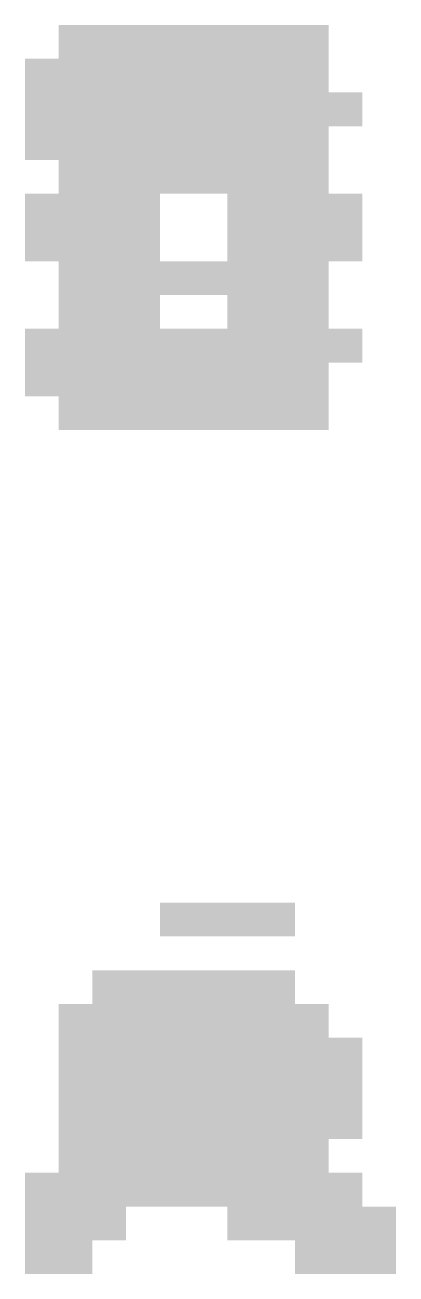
# Model space of a CAD drawing. Header units: metres. Extents: x -0.2 to 72.6, y -0.2 to 14.2.
# Drawn here: x 47.45 to 49.65, y -0.2 to 7.2 of the extents above; entities that cross this region are included whole.
import ezdxf

# ---------------------------------------------------------------- set-up
doc = ezdxf.new("R2010")
doc.units = ezdxf.units.M

msp = doc.modelspace()

# ---------------------------------------------------------------- hatches: boundary and pattern name
at = {"true_color": 0xff0000}
h = msp.add_hatch(color=7, dxfattribs=at)
h.dxf.hatch_style = 1
h.paths.add_polyline_path([(47.65, 7), (47.85, 7), (47.85, 7.2), (47.65, 7.2)])
h = msp.add_hatch(color=7, dxfattribs=at)
h.dxf.hatch_style = 1
h.paths.add_polyline_path([(47.85, 7), (48.05, 7), (48.05, 7.2), (47.85, 7.2)])
h = msp.add_hatch(color=7, dxfattribs=at)
h.dxf.hatch_style = 1
h.paths.add_polyline_path([(48.05, 7), (48.25, 7), (48.25, 7.2), (48.05, 7.2)])
h = msp.add_hatch(color=7, dxfattribs=at)
h.dxf.hatch_style = 1
h.paths.add_polyline_path([(48.25, 7), (48.45, 7), (48.45, 7.2), (48.25, 7.2)])
h = msp.add_hatch(color=7, dxfattribs=at)
h.dxf.hatch_style = 1
h.paths.add_polyline_path([(48.45, 7), (48.65, 7), (48.65, 7.2), (48.45, 7.2)])
h = msp.add_hatch(color=7, dxfattribs=at)
h.dxf.hatch_style = 1
h.paths.add_polyline_path([(48.65, 7), (48.85, 7), (48.85, 7.2), (48.65, 7.2)])
h = msp.add_hatch(color=7, dxfattribs=at)
h.dxf.hatch_style = 1
h.paths.add_polyline_path([(48.85, 7), (49.05, 7), (49.05, 7.2), (48.85, 7.2)])
h = msp.add_hatch(color=7, dxfattribs=at)
h.dxf.hatch_style = 1
h.paths.add_polyline_path([(49.05, 7), (49.25, 7), (49.25, 7.2), (49.05, 7.2)])
h = msp.add_hatch(color=7, dxfattribs=at)
h.dxf.hatch_style = 1
h.paths.add_polyline_path([(47.45, 6.8), (47.65, 6.8), (47.65, 7), (47.45, 7)])
h = msp.add_hatch(color=7, dxfattribs=at)
h.dxf.hatch_style = 1
h.paths.add_polyline_path([(47.65, 6.8), (47.85, 6.8), (47.85, 7), (47.65, 7)])
h = msp.add_hatch(color=7, dxfattribs=at)
h.dxf.hatch_style = 1
h.paths.add_polyline_path([(47.85, 6.8), (48.05, 6.8), (48.05, 7), (47.85, 7)])
h = msp.add_hatch(color=7, dxfattribs=at)
h.dxf.hatch_style = 1
h.paths.add_polyline_path([(48.05, 6.8), (48.25, 6.8), (48.25, 7), (48.05, 7)])
h = msp.add_hatch(color=7, dxfattribs=at)
h.dxf.hatch_style = 1
h.paths.add_polyline_path([(48.25, 6.8), (48.45, 6.8), (48.45, 7), (48.25, 7)])
h = msp.add_hatch(color=7, dxfattribs=at)
h.dxf.hatch_style = 1
h.paths.add_polyline_path([(48.45, 6.8), (48.65, 6.8), (48.65, 7), (48.45, 7)])
h = msp.add_hatch(color=7, dxfattribs=at)
h.dxf.hatch_style = 1
h.paths.add_polyline_path([(48.65, 6.8), (48.85, 6.8), (48.85, 7), (48.65, 7)])
h = msp.add_hatch(color=7, dxfattribs=at)
h.dxf.hatch_style = 1
h.paths.add_polyline_path([(48.85, 6.8), (49.05, 6.8), (49.05, 7), (48.85, 7)])
h = msp.add_hatch(color=7, dxfattribs=at)
h.dxf.hatch_style = 1
h.paths.add_polyline_path([(49.05, 6.8), (49.25, 6.8), (49.25, 7), (49.05, 7)])
h = msp.add_hatch(color=7, dxfattribs=at)
h.dxf.hatch_style = 1
h.paths.add_polyline_path([(47.45, 6.6), (47.65, 6.6), (47.65, 6.8), (47.45, 6.8)])
h = msp.add_hatch(color=7, dxfattribs=at)
h.dxf.hatch_style = 1
h.paths.add_polyline_path([(47.65, 6.6), (47.85, 6.6), (47.85, 6.8), (47.65, 6.8)])
at = {"true_color": 0x00ff00}
h = msp.add_hatch(color=7, dxfattribs=at)
h.dxf.hatch_style = 1
h.paths.add_polyline_path([(47.85, 6.6), (48.05, 6.6), (48.05, 6.8), (47.85, 6.8)])
h = msp.add_hatch(color=7, dxfattribs=at)
h.dxf.hatch_style = 1
h.paths.add_polyline_path([(48.05, 6.6), (48.25, 6.6), (48.25, 6.8), (48.05, 6.8)])
at = {"true_color": 0xff0000}
h = msp.add_hatch(color=7, dxfattribs=at)
h.dxf.hatch_style = 1
h.paths.add_polyline_path([(48.25, 6.6), (48.45, 6.6), (48.45, 6.8), (48.25, 6.8)])
h = msp.add_hatch(color=7, dxfattribs=at)
h.dxf.hatch_style = 1
h.paths.add_polyline_path([(48.45, 6.6), (48.65, 6.6), (48.65, 6.8), (48.45, 6.8)])
h = msp.add_hatch(color=7, dxfattribs=at)
h.dxf.hatch_style = 1
h.paths.add_polyline_path([(48.65, 6.6), (48.85, 6.6), (48.85, 6.8), (48.65, 6.8)])
at = {"true_color": 0x00ff00}
h = msp.add_hatch(color=7, dxfattribs=at)
h.dxf.hatch_style = 1
h.paths.add_polyline_path([(48.85, 6.6), (49.05, 6.6), (49.05, 6.8), (48.85, 6.8)])
at = {"true_color": 0xff0000}
h = msp.add_hatch(color=7, dxfattribs=at)
h.dxf.hatch_style = 1
h.paths.add_polyline_path([(49.05, 6.6), (49.25, 6.6), (49.25, 6.8), (49.05, 6.8)])
h = msp.add_hatch(color=7, dxfattribs=at)
h.dxf.hatch_style = 1
h.paths.add_polyline_path([(49.25, 6.6), (49.45, 6.6), (49.45, 6.8), (49.25, 6.8)])
h = msp.add_hatch(color=7, dxfattribs=at)
h.dxf.hatch_style = 1
h.paths.add_polyline_path([(47.45, 6.4), (47.65, 6.4), (47.65, 6.6), (47.45, 6.6)])
h = msp.add_hatch(color=7, dxfattribs=at)
h.dxf.hatch_style = 1
h.paths.add_polyline_path([(47.65, 6.4), (47.85, 6.4), (47.85, 6.6), (47.65, 6.6)])
at = {"true_color": 0x0000ff}
h = msp.add_hatch(color=7, dxfattribs=at)
h.dxf.hatch_style = 1
h.paths.add_polyline_path([(47.85, 6.4), (48.05, 6.4), (48.05, 6.6), (47.85, 6.6)])
at = {"true_color": 0x00ff00}
h = msp.add_hatch(color=7, dxfattribs=at)
h.dxf.hatch_style = 1
h.paths.add_polyline_path([(48.05, 6.4), (48.25, 6.4), (48.25, 6.6), (48.05, 6.6)])
at = {"true_color": 0xff0000}
h = msp.add_hatch(color=7, dxfattribs=at)
h.dxf.hatch_style = 1
h.paths.add_polyline_path([(48.25, 6.4), (48.45, 6.4), (48.45, 6.6), (48.25, 6.6)])
h = msp.add_hatch(color=7, dxfattribs=at)
h.dxf.hatch_style = 1
h.paths.add_polyline_path([(48.45, 6.4), (48.65, 6.4), (48.65, 6.6), (48.45, 6.6)])
at = {"true_color": 0x00ff00}
h = msp.add_hatch(color=7, dxfattribs=at)
h.dxf.hatch_style = 1
h.paths.add_polyline_path([(48.65, 6.4), (48.85, 6.4), (48.85, 6.6), (48.65, 6.6)])
h = msp.add_hatch(color=7, dxfattribs=at)
h.dxf.hatch_style = 1
h.paths.add_polyline_path([(48.85, 6.4), (49.05, 6.4), (49.05, 6.6), (48.85, 6.6)])
at = {"true_color": 0xff0000}
h = msp.add_hatch(color=7, dxfattribs=at)
h.dxf.hatch_style = 1
h.paths.add_polyline_path([(49.05, 6.4), (49.25, 6.4), (49.25, 6.6), (49.05, 6.6)])
h = msp.add_hatch(color=7, dxfattribs=at)
h.dxf.hatch_style = 1
h.paths.add_polyline_path([(47.65, 6.2), (47.85, 6.2), (47.85, 6.4), (47.65, 6.4)])
at = {"true_color": 0x00ff00}
h = msp.add_hatch(color=7, dxfattribs=at)
h.dxf.hatch_style = 1
h.paths.add_polyline_path([(47.85, 6.2), (48.05, 6.2), (48.05, 6.4), (47.85, 6.4)])
at = {"true_color": 0x0000ff}
h = msp.add_hatch(color=7, dxfattribs=at)
h.dxf.hatch_style = 1
h.paths.add_polyline_path([(48.05, 6.2), (48.25, 6.2), (48.25, 6.4), (48.05, 6.4)])
at = {"true_color": 0xff0000}
h = msp.add_hatch(color=7, dxfattribs=at)
h.dxf.hatch_style = 1
h.paths.add_polyline_path([(48.25, 6.2), (48.45, 6.2), (48.45, 6.4), (48.25, 6.4)])
h = msp.add_hatch(color=7, dxfattribs=at)
h.dxf.hatch_style = 1
h.paths.add_polyline_path([(48.45, 6.2), (48.65, 6.2), (48.65, 6.4), (48.45, 6.4)])
at = {"true_color": 0x0000ff}
h = msp.add_hatch(color=7, dxfattribs=at)
h.dxf.hatch_style = 1
h.paths.add_polyline_path([(48.65, 6.2), (48.85, 6.2), (48.85, 6.4), (48.65, 6.4)])
at = {"true_color": 0x00ff00}
h = msp.add_hatch(color=7, dxfattribs=at)
h.dxf.hatch_style = 1
h.paths.add_polyline_path([(48.85, 6.2), (49.05, 6.2), (49.05, 6.4), (48.85, 6.4)])
at = {"true_color": 0xff0000}
h = msp.add_hatch(color=7, dxfattribs=at)
h.dxf.hatch_style = 1
h.paths.add_polyline_path([(49.05, 6.2), (49.25, 6.2), (49.25, 6.4), (49.05, 6.4)])
h = msp.add_hatch(color=7, dxfattribs=at)
h.dxf.hatch_style = 1
h.paths.add_polyline_path([(47.45, 6), (47.65, 6), (47.65, 6.2), (47.45, 6.2)])
h = msp.add_hatch(color=7, dxfattribs=at)
h.dxf.hatch_style = 1
h.paths.add_polyline_path([(47.65, 6), (47.85, 6), (47.85, 6.2), (47.65, 6.2)])
h = msp.add_hatch(color=7, dxfattribs=at)
h.dxf.hatch_style = 1
h.paths.add_polyline_path([(47.85, 6), (48.05, 6), (48.05, 6.2), (47.85, 6.2)])
h = msp.add_hatch(color=7, dxfattribs=at)
h.dxf.hatch_style = 1
h.paths.add_polyline_path([(48.05, 6), (48.25, 6), (48.25, 6.2), (48.05, 6.2)])
h = msp.add_hatch(color=7, dxfattribs=at)
h.dxf.hatch_style = 1
h.paths.add_polyline_path([(48.65, 6), (48.85, 6), (48.85, 6.2), (48.65, 6.2)])
h = msp.add_hatch(color=7, dxfattribs=at)
h.dxf.hatch_style = 1
h.paths.add_polyline_path([(48.85, 6), (49.05, 6), (49.05, 6.2), (48.85, 6.2)])
h = msp.add_hatch(color=7, dxfattribs=at)
h.dxf.hatch_style = 1
h.paths.add_polyline_path([(49.05, 6), (49.25, 6), (49.25, 6.2), (49.05, 6.2)])
h = msp.add_hatch(color=7, dxfattribs=at)
h.dxf.hatch_style = 1
h.paths.add_polyline_path([(49.25, 6), (49.45, 6), (49.45, 6.2), (49.25, 6.2)])
h = msp.add_hatch(color=7, dxfattribs=at)
h.dxf.hatch_style = 1
h.paths.add_polyline_path([(47.45, 5.8), (47.65, 5.8), (47.65, 6), (47.45, 6)])
h = msp.add_hatch(color=7, dxfattribs=at)
h.dxf.hatch_style = 1
h.paths.add_polyline_path([(47.65, 5.8), (47.85, 5.8), (47.85, 6), (47.65, 6)])
h = msp.add_hatch(color=7, dxfattribs=at)
h.dxf.hatch_style = 1
h.paths.add_polyline_path([(47.85, 5.8), (48.05, 5.8), (48.05, 6), (47.85, 6)])
h = msp.add_hatch(color=7, dxfattribs=at)
h.dxf.hatch_style = 1
h.paths.add_polyline_path([(48.05, 5.8), (48.25, 5.8), (48.25, 6), (48.05, 6)])
h = msp.add_hatch(color=7, dxfattribs=at)
h.dxf.hatch_style = 1
h.paths.add_polyline_path([(48.65, 5.8), (48.85, 5.8), (48.85, 6), (48.65, 6)])
h = msp.add_hatch(color=7, dxfattribs=at)
h.dxf.hatch_style = 1
h.paths.add_polyline_path([(48.85, 5.8), (49.05, 5.8), (49.05, 6), (48.85, 6)])
h = msp.add_hatch(color=7, dxfattribs=at)
h.dxf.hatch_style = 1
h.paths.add_polyline_path([(49.05, 5.8), (49.25, 5.8), (49.25, 6), (49.05, 6)])
h = msp.add_hatch(color=7, dxfattribs=at)
h.dxf.hatch_style = 1
h.paths.add_polyline_path([(49.25, 5.8), (49.45, 5.8), (49.45, 6), (49.25, 6)])
h = msp.add_hatch(color=7, dxfattribs=at)
h.dxf.hatch_style = 1
h.paths.add_polyline_path([(47.65, 5.6), (47.85, 5.6), (47.85, 5.8), (47.65, 5.8)])
at = {"true_color": 0x00ff00}
h = msp.add_hatch(color=7, dxfattribs=at)
h.dxf.hatch_style = 1
h.paths.add_polyline_path([(47.85, 5.6), (48.05, 5.6), (48.05, 5.8), (47.85, 5.8)])
at = {"true_color": 0x0000ff}
h = msp.add_hatch(color=7, dxfattribs=at)
h.dxf.hatch_style = 1
h.paths.add_polyline_path([(48.05, 5.6), (48.25, 5.6), (48.25, 5.8), (48.05, 5.8)])
at = {"true_color": 0xff0000}
h = msp.add_hatch(color=7, dxfattribs=at)
h.dxf.hatch_style = 1
h.paths.add_polyline_path([(48.25, 5.6), (48.45, 5.6), (48.45, 5.8), (48.25, 5.8)])
h = msp.add_hatch(color=7, dxfattribs=at)
h.dxf.hatch_style = 1
h.paths.add_polyline_path([(48.45, 5.6), (48.65, 5.6), (48.65, 5.8), (48.45, 5.8)])
at = {"true_color": 0x0000ff}
h = msp.add_hatch(color=7, dxfattribs=at)
h.dxf.hatch_style = 1
h.paths.add_polyline_path([(48.65, 5.6), (48.85, 5.6), (48.85, 5.8), (48.65, 5.8)])
at = {"true_color": 0x00ff00}
h = msp.add_hatch(color=7, dxfattribs=at)
h.dxf.hatch_style = 1
h.paths.add_polyline_path([(48.85, 5.6), (49.05, 5.6), (49.05, 5.8), (48.85, 5.8)])
at = {"true_color": 0xff0000}
h = msp.add_hatch(color=7, dxfattribs=at)
h.dxf.hatch_style = 1
h.paths.add_polyline_path([(49.05, 5.6), (49.25, 5.6), (49.25, 5.8), (49.05, 5.8)])
h = msp.add_hatch(color=7, dxfattribs=at)
h.dxf.hatch_style = 1
h.paths.add_polyline_path([(47.65, 5.4), (47.85, 5.4), (47.85, 5.6), (47.65, 5.6)])
at = {"true_color": 0x0000ff}
h = msp.add_hatch(color=7, dxfattribs=at)
h.dxf.hatch_style = 1
h.paths.add_polyline_path([(47.85, 5.4), (48.05, 5.4), (48.05, 5.6), (47.85, 5.6)])
at = {"true_color": 0x00ff00}
h = msp.add_hatch(color=7, dxfattribs=at)
h.dxf.hatch_style = 1
h.paths.add_polyline_path([(48.05, 5.4), (48.25, 5.4), (48.25, 5.6), (48.05, 5.6)])
h = msp.add_hatch(color=7, dxfattribs=at)
h.dxf.hatch_style = 1
h.paths.add_polyline_path([(48.65, 5.4), (48.85, 5.4), (48.85, 5.6), (48.65, 5.6)])
at = {"true_color": 0x0000ff}
h = msp.add_hatch(color=7, dxfattribs=at)
h.dxf.hatch_style = 1
h.paths.add_polyline_path([(48.85, 5.4), (49.05, 5.4), (49.05, 5.6), (48.85, 5.6)])
at = {"true_color": 0xff0000}
h = msp.add_hatch(color=7, dxfattribs=at)
h.dxf.hatch_style = 1
h.paths.add_polyline_path([(49.05, 5.4), (49.25, 5.4), (49.25, 5.6), (49.05, 5.6)])
h = msp.add_hatch(color=7, dxfattribs=at)
h.dxf.hatch_style = 1
h.paths.add_polyline_path([(47.45, 5.2), (47.65, 5.2), (47.65, 5.4), (47.45, 5.4)])
h = msp.add_hatch(color=7, dxfattribs=at)
h.dxf.hatch_style = 1
h.paths.add_polyline_path([(47.65, 5.2), (47.85, 5.2), (47.85, 5.4), (47.65, 5.4)])
h = msp.add_hatch(color=7, dxfattribs=at)
h.dxf.hatch_style = 1
h.paths.add_polyline_path([(47.85, 5.2), (48.05, 5.2), (48.05, 5.4), (47.85, 5.4)])
at = {"true_color": 0x00ff00}
h = msp.add_hatch(color=7, dxfattribs=at)
h.dxf.hatch_style = 1
h.paths.add_polyline_path([(48.05, 5.2), (48.25, 5.2), (48.25, 5.4), (48.05, 5.4)])
at = {"true_color": 0xff0000}
h = msp.add_hatch(color=7, dxfattribs=at)
h.dxf.hatch_style = 1
h.paths.add_polyline_path([(48.25, 5.2), (48.45, 5.2), (48.45, 5.4), (48.25, 5.4)])
h = msp.add_hatch(color=7, dxfattribs=at)
h.dxf.hatch_style = 1
h.paths.add_polyline_path([(48.45, 5.2), (48.65, 5.2), (48.65, 5.4), (48.45, 5.4)])
at = {"true_color": 0x00ff00}
h = msp.add_hatch(color=7, dxfattribs=at)
h.dxf.hatch_style = 1
h.paths.add_polyline_path([(48.65, 5.2), (48.85, 5.2), (48.85, 5.4), (48.65, 5.4)])
h = msp.add_hatch(color=7, dxfattribs=at)
h.dxf.hatch_style = 1
h.paths.add_polyline_path([(48.85, 5.2), (49.05, 5.2), (49.05, 5.4), (48.85, 5.4)])
at = {"true_color": 0xff0000}
h = msp.add_hatch(color=7, dxfattribs=at)
h.dxf.hatch_style = 1
h.paths.add_polyline_path([(49.05, 5.2), (49.25, 5.2), (49.25, 5.4), (49.05, 5.4)])
h = msp.add_hatch(color=7, dxfattribs=at)
h.dxf.hatch_style = 1
h.paths.add_polyline_path([(49.25, 5.2), (49.45, 5.2), (49.45, 5.4), (49.25, 5.4)])
h = msp.add_hatch(color=7, dxfattribs=at)
h.dxf.hatch_style = 1
h.paths.add_polyline_path([(47.45, 5), (47.65, 5), (47.65, 5.2), (47.45, 5.2)])
h = msp.add_hatch(color=7, dxfattribs=at)
h.dxf.hatch_style = 1
h.paths.add_polyline_path([(47.65, 5), (47.85, 5), (47.85, 5.2), (47.65, 5.2)])
h = msp.add_hatch(color=7, dxfattribs=at)
h.dxf.hatch_style = 1
h.paths.add_polyline_path([(47.85, 5), (48.05, 5), (48.05, 5.2), (47.85, 5.2)])
h = msp.add_hatch(color=7, dxfattribs=at)
h.dxf.hatch_style = 1
h.paths.add_polyline_path([(48.05, 5), (48.25, 5), (48.25, 5.2), (48.05, 5.2)])
h = msp.add_hatch(color=7, dxfattribs=at)
h.dxf.hatch_style = 1
h.paths.add_polyline_path([(48.25, 5), (48.45, 5), (48.45, 5.2), (48.25, 5.2)])
h = msp.add_hatch(color=7, dxfattribs=at)
h.dxf.hatch_style = 1
h.paths.add_polyline_path([(48.45, 5), (48.65, 5), (48.65, 5.2), (48.45, 5.2)])
h = msp.add_hatch(color=7, dxfattribs=at)
h.dxf.hatch_style = 1
h.paths.add_polyline_path([(48.65, 5), (48.85, 5), (48.85, 5.2), (48.65, 5.2)])
h = msp.add_hatch(color=7, dxfattribs=at)
h.dxf.hatch_style = 1
h.paths.add_polyline_path([(48.85, 5), (49.05, 5), (49.05, 5.2), (48.85, 5.2)])
h = msp.add_hatch(color=7, dxfattribs=at)
h.dxf.hatch_style = 1
h.paths.add_polyline_path([(49.05, 5), (49.25, 5), (49.25, 5.2), (49.05, 5.2)])
h = msp.add_hatch(color=7, dxfattribs=at)
h.dxf.hatch_style = 1
h.paths.add_polyline_path([(47.65, 4.8), (47.85, 4.8), (47.85, 5), (47.65, 5)])
h = msp.add_hatch(color=7, dxfattribs=at)
h.dxf.hatch_style = 1
h.paths.add_polyline_path([(47.85, 4.8), (48.05, 4.8), (48.05, 5), (47.85, 5)])
h = msp.add_hatch(color=7, dxfattribs=at)
h.dxf.hatch_style = 1
h.paths.add_polyline_path([(48.05, 4.8), (48.25, 4.8), (48.25, 5), (48.05, 5)])
h = msp.add_hatch(color=7, dxfattribs=at)
h.dxf.hatch_style = 1
h.paths.add_polyline_path([(48.25, 4.8), (48.45, 4.8), (48.45, 5), (48.25, 5)])
h = msp.add_hatch(color=7, dxfattribs=at)
h.dxf.hatch_style = 1
h.paths.add_polyline_path([(48.45, 4.8), (48.65, 4.8), (48.65, 5), (48.45, 5)])
h = msp.add_hatch(color=7, dxfattribs=at)
h.dxf.hatch_style = 1
h.paths.add_polyline_path([(48.65, 4.8), (48.85, 4.8), (48.85, 5), (48.65, 5)])
h = msp.add_hatch(color=7, dxfattribs=at)
h.dxf.hatch_style = 1
h.paths.add_polyline_path([(48.85, 4.8), (49.05, 4.8), (49.05, 5), (48.85, 5)])
h = msp.add_hatch(color=7, dxfattribs=at)
h.dxf.hatch_style = 1
h.paths.add_polyline_path([(49.05, 4.8), (49.25, 4.8), (49.25, 5), (49.05, 5)])
h = msp.add_hatch(color=7, dxfattribs=at)
h.dxf.hatch_style = 1
h.paths.add_polyline_path([(48.25, 1.8), (48.45, 1.8), (48.45, 2), (48.25, 2)])
h = msp.add_hatch(color=7, dxfattribs=at)
h.dxf.hatch_style = 1
h.paths.add_polyline_path([(48.45, 1.8), (48.65, 1.8), (48.65, 2), (48.45, 2)])
h = msp.add_hatch(color=7, dxfattribs=at)
h.dxf.hatch_style = 1
h.paths.add_polyline_path([(48.65, 1.8), (48.85, 1.8), (48.85, 2), (48.65, 2)])
h = msp.add_hatch(color=7, dxfattribs=at)
h.dxf.hatch_style = 1
h.paths.add_polyline_path([(48.85, 1.8), (49.05, 1.8), (49.05, 2), (48.85, 2)])
h = msp.add_hatch(color=7, dxfattribs=at)
h.dxf.hatch_style = 1
h.paths.add_polyline_path([(47.85, 1.4), (48.05, 1.4), (48.05, 1.6), (47.85, 1.6)])
h = msp.add_hatch(color=7, dxfattribs=at)
h.dxf.hatch_style = 1
h.paths.add_polyline_path([(48.05, 1.4), (48.25, 1.4), (48.25, 1.6), (48.05, 1.6)])
h = msp.add_hatch(color=7, dxfattribs=at)
h.dxf.hatch_style = 1
h.paths.add_polyline_path([(48.25, 1.4), (48.45, 1.4), (48.45, 1.6), (48.25, 1.6)])
h = msp.add_hatch(color=7, dxfattribs=at)
h.dxf.hatch_style = 1
h.paths.add_polyline_path([(48.45, 1.4), (48.65, 1.4), (48.65, 1.6), (48.45, 1.6)])
h = msp.add_hatch(color=7, dxfattribs=at)
h.dxf.hatch_style = 1
h.paths.add_polyline_path([(48.65, 1.4), (48.85, 1.4), (48.85, 1.6), (48.65, 1.6)])
h = msp.add_hatch(color=7, dxfattribs=at)
h.dxf.hatch_style = 1
h.paths.add_polyline_path([(48.85, 1.4), (49.05, 1.4), (49.05, 1.6), (48.85, 1.6)])
h = msp.add_hatch(color=7, dxfattribs=at)
h.dxf.hatch_style = 1
h.paths.add_polyline_path([(47.65, 1.2), (47.85, 1.2), (47.85, 1.4), (47.65, 1.4)])
h = msp.add_hatch(color=7, dxfattribs=at)
h.dxf.hatch_style = 1
h.paths.add_polyline_path([(47.85, 1.2), (48.05, 1.2), (48.05, 1.4), (47.85, 1.4)])
h = msp.add_hatch(color=7, dxfattribs=at)
h.dxf.hatch_style = 1
h.paths.add_polyline_path([(48.05, 1.2), (48.25, 1.2), (48.25, 1.4), (48.05, 1.4)])
h = msp.add_hatch(color=7, dxfattribs=at)
h.dxf.hatch_style = 1
h.paths.add_polyline_path([(48.25, 1.2), (48.45, 1.2), (48.45, 1.4), (48.25, 1.4)])
h = msp.add_hatch(color=7, dxfattribs=at)
h.dxf.hatch_style = 1
h.paths.add_polyline_path([(48.45, 1.2), (48.65, 1.2), (48.65, 1.4), (48.45, 1.4)])
h = msp.add_hatch(color=7, dxfattribs=at)
h.dxf.hatch_style = 1
h.paths.add_polyline_path([(48.65, 1.2), (48.85, 1.2), (48.85, 1.4), (48.65, 1.4)])
h = msp.add_hatch(color=7, dxfattribs=at)
h.dxf.hatch_style = 1
h.paths.add_polyline_path([(48.85, 1.2), (49.05, 1.2), (49.05, 1.4), (48.85, 1.4)])
h = msp.add_hatch(color=7, dxfattribs=at)
h.dxf.hatch_style = 1
h.paths.add_polyline_path([(49.05, 1.2), (49.25, 1.2), (49.25, 1.4), (49.05, 1.4)])
h = msp.add_hatch(color=7, dxfattribs=at)
h.dxf.hatch_style = 1
h.paths.add_polyline_path([(47.65, 1), (47.85, 1), (47.85, 1.2), (47.65, 1.2)])
h = msp.add_hatch(color=7, dxfattribs=at)
h.dxf.hatch_style = 1
h.paths.add_polyline_path([(47.85, 1), (48.05, 1), (48.05, 1.2), (47.85, 1.2)])
h = msp.add_hatch(color=7, dxfattribs=at)
h.dxf.hatch_style = 1
h.paths.add_polyline_path([(48.05, 1), (48.25, 1), (48.25, 1.2), (48.05, 1.2)])
h = msp.add_hatch(color=7, dxfattribs=at)
h.dxf.hatch_style = 1
h.paths.add_polyline_path([(48.25, 1), (48.45, 1), (48.45, 1.2), (48.25, 1.2)])
h = msp.add_hatch(color=7, dxfattribs=at)
h.dxf.hatch_style = 1
h.paths.add_polyline_path([(48.45, 1), (48.65, 1), (48.65, 1.2), (48.45, 1.2)])
h = msp.add_hatch(color=7, dxfattribs=at)
h.dxf.hatch_style = 1
h.paths.add_polyline_path([(48.65, 1), (48.85, 1), (48.85, 1.2), (48.65, 1.2)])
h = msp.add_hatch(color=7, dxfattribs=at)
h.dxf.hatch_style = 1
h.paths.add_polyline_path([(48.85, 1), (49.05, 1), (49.05, 1.2), (48.85, 1.2)])
h = msp.add_hatch(color=7, dxfattribs=at)
h.dxf.hatch_style = 1
h.paths.add_polyline_path([(49.05, 1), (49.25, 1), (49.25, 1.2), (49.05, 1.2)])
h = msp.add_hatch(color=7, dxfattribs=at)
h.dxf.hatch_style = 1
h.paths.add_polyline_path([(49.25, 1), (49.45, 1), (49.45, 1.2), (49.25, 1.2)])
h = msp.add_hatch(color=7, dxfattribs=at)
h.dxf.hatch_style = 1
h.paths.add_polyline_path([(47.65, 0.8), (47.85, 0.8), (47.85, 1), (47.65, 1)])
h = msp.add_hatch(color=7, dxfattribs=at)
h.dxf.hatch_style = 1
h.paths.add_polyline_path([(47.85, 0.8), (48.05, 0.8), (48.05, 1), (47.85, 1)])
at = {"true_color": 0x00ff00}
h = msp.add_hatch(color=7, dxfattribs=at)
h.dxf.hatch_style = 1
h.paths.add_polyline_path([(48.05, 0.8), (48.25, 0.8), (48.25, 1), (48.05, 1)])
h = msp.add_hatch(color=7, dxfattribs=at)
h.dxf.hatch_style = 1
h.paths.add_polyline_path([(48.25, 0.8), (48.45, 0.8), (48.45, 1), (48.25, 1)])
h = msp.add_hatch(color=7, dxfattribs=at)
h.dxf.hatch_style = 1
h.paths.add_polyline_path([(48.45, 0.8), (48.65, 0.8), (48.65, 1), (48.45, 1)])
h = msp.add_hatch(color=7, dxfattribs=at)
h.dxf.hatch_style = 1
h.paths.add_polyline_path([(48.65, 0.8), (48.85, 0.8), (48.85, 1), (48.65, 1)])
h = msp.add_hatch(color=7, dxfattribs=at)
h.dxf.hatch_style = 1
h.paths.add_polyline_path([(48.85, 0.8), (49.05, 0.8), (49.05, 1), (48.85, 1)])
at = {"true_color": 0xff0000}
h = msp.add_hatch(color=7, dxfattribs=at)
h.dxf.hatch_style = 1
h.paths.add_polyline_path([(49.05, 0.8), (49.25, 0.8), (49.25, 1), (49.05, 1)])
h = msp.add_hatch(color=7, dxfattribs=at)
h.dxf.hatch_style = 1
h.paths.add_polyline_path([(49.25, 0.8), (49.45, 0.8), (49.45, 1), (49.25, 1)])
h = msp.add_hatch(color=7, dxfattribs=at)
h.dxf.hatch_style = 1
h.paths.add_polyline_path([(47.65, 0.6), (47.85, 0.6), (47.85, 0.8), (47.65, 0.8)])
at = {"true_color": 0x00ff00}
h = msp.add_hatch(color=7, dxfattribs=at)
h.dxf.hatch_style = 1
h.paths.add_polyline_path([(47.85, 0.6), (48.05, 0.6), (48.05, 0.8), (47.85, 0.8)])
h = msp.add_hatch(color=7, dxfattribs=at)
h.dxf.hatch_style = 1
h.paths.add_polyline_path([(48.05, 0.6), (48.25, 0.6), (48.25, 0.8), (48.05, 0.8)])
h = msp.add_hatch(color=7, dxfattribs=at)
h.dxf.hatch_style = 1
h.paths.add_polyline_path([(48.25, 0.6), (48.45, 0.6), (48.45, 0.8), (48.25, 0.8)])
h = msp.add_hatch(color=7, dxfattribs=at)
h.dxf.hatch_style = 1
h.paths.add_polyline_path([(48.45, 0.6), (48.65, 0.6), (48.65, 0.8), (48.45, 0.8)])
at = {"true_color": 0x0000ff}
h = msp.add_hatch(color=7, dxfattribs=at)
h.dxf.hatch_style = 1
h.paths.add_polyline_path([(48.65, 0.6), (48.85, 0.6), (48.85, 0.8), (48.65, 0.8)])
h = msp.add_hatch(color=7, dxfattribs=at)
h.dxf.hatch_style = 1
h.paths.add_polyline_path([(48.85, 0.6), (49.05, 0.6), (49.05, 0.8), (48.85, 0.8)])
at = {"true_color": 0xff0000}
h = msp.add_hatch(color=7, dxfattribs=at)
h.dxf.hatch_style = 1
h.paths.add_polyline_path([(49.05, 0.6), (49.25, 0.6), (49.25, 0.8), (49.05, 0.8)])
h = msp.add_hatch(color=7, dxfattribs=at)
h.dxf.hatch_style = 1
h.paths.add_polyline_path([(49.25, 0.6), (49.45, 0.6), (49.45, 0.8), (49.25, 0.8)])
h = msp.add_hatch(color=7, dxfattribs=at)
h.dxf.hatch_style = 1
h.paths.add_polyline_path([(47.65, 0.4), (47.85, 0.4), (47.85, 0.6), (47.65, 0.6)])
at = {"true_color": 0x0000ff}
h = msp.add_hatch(color=7, dxfattribs=at)
h.dxf.hatch_style = 1
h.paths.add_polyline_path([(47.85, 0.4), (48.05, 0.4), (48.05, 0.6), (47.85, 0.6)])
at = {"true_color": 0xffff00}
h = msp.add_hatch(color=7, dxfattribs=at)
h.dxf.hatch_style = 1
h.paths.add_polyline_path([(48.05, 0.4), (48.25, 0.4), (48.25, 0.6), (48.05, 0.6)])
at = {"true_color": 0xff0000}
h = msp.add_hatch(color=7, dxfattribs=at)
h.dxf.hatch_style = 1
h.paths.add_polyline_path([(48.25, 0.4), (48.45, 0.4), (48.45, 0.6), (48.25, 0.6)])
at = {"true_color": 0x00ff00}
h = msp.add_hatch(color=7, dxfattribs=at)
h.dxf.hatch_style = 1
h.paths.add_polyline_path([(48.45, 0.4), (48.65, 0.4), (48.65, 0.6), (48.45, 0.6)])
at = {"true_color": 0xffff00}
h = msp.add_hatch(color=7, dxfattribs=at)
h.dxf.hatch_style = 1
h.paths.add_polyline_path([(48.65, 0.4), (48.85, 0.4), (48.85, 0.6), (48.65, 0.6)])
h = msp.add_hatch(color=7, dxfattribs=at)
h.dxf.hatch_style = 1
h.paths.add_polyline_path([(48.85, 0.4), (49.05, 0.4), (49.05, 0.6), (48.85, 0.6)])
at = {"true_color": 0xff0000}
h = msp.add_hatch(color=7, dxfattribs=at)
h.dxf.hatch_style = 1
h.paths.add_polyline_path([(49.05, 0.4), (49.25, 0.4), (49.25, 0.6), (49.05, 0.6)])
h = msp.add_hatch(color=7, dxfattribs=at)
h.dxf.hatch_style = 1
h.paths.add_polyline_path([(47.45, 0.2), (47.65, 0.2), (47.65, 0.4), (47.45, 0.4)])
h = msp.add_hatch(color=7, dxfattribs=at)
h.dxf.hatch_style = 1
h.paths.add_polyline_path([(47.65, 0.2), (47.85, 0.2), (47.85, 0.4), (47.65, 0.4)])
at = {"true_color": 0x00ff00}
h = msp.add_hatch(color=7, dxfattribs=at)
h.dxf.hatch_style = 1
h.paths.add_polyline_path([(47.85, 0.2), (48.05, 0.2), (48.05, 0.4), (47.85, 0.4)])
at = {"true_color": 0xffff00}
h = msp.add_hatch(color=7, dxfattribs=at)
h.dxf.hatch_style = 1
h.paths.add_polyline_path([(48.05, 0.2), (48.25, 0.2), (48.25, 0.4), (48.05, 0.4)])
at = {"true_color": 0x00ff00}
h = msp.add_hatch(color=7, dxfattribs=at)
h.dxf.hatch_style = 1
h.paths.add_polyline_path([(48.25, 0.2), (48.45, 0.2), (48.45, 0.4), (48.25, 0.4)])
h = msp.add_hatch(color=7, dxfattribs=at)
h.dxf.hatch_style = 1
h.paths.add_polyline_path([(48.45, 0.2), (48.65, 0.2), (48.65, 0.4), (48.45, 0.4)])
at = {"true_color": 0xffff00}
h = msp.add_hatch(color=7, dxfattribs=at)
h.dxf.hatch_style = 1
h.paths.add_polyline_path([(48.65, 0.2), (48.85, 0.2), (48.85, 0.4), (48.65, 0.4)])
h = msp.add_hatch(color=7, dxfattribs=at)
h.dxf.hatch_style = 1
h.paths.add_polyline_path([(48.85, 0.2), (49.05, 0.2), (49.05, 0.4), (48.85, 0.4)])
at = {"true_color": 0xff0000}
h = msp.add_hatch(color=7, dxfattribs=at)
h.dxf.hatch_style = 1
h.paths.add_polyline_path([(49.05, 0.2), (49.25, 0.2), (49.25, 0.4), (49.05, 0.4)])
h = msp.add_hatch(color=7, dxfattribs=at)
h.dxf.hatch_style = 1
h.paths.add_polyline_path([(49.25, 0.2), (49.45, 0.2), (49.45, 0.4), (49.25, 0.4)])
h = msp.add_hatch(color=7, dxfattribs=at)
h.dxf.hatch_style = 1
h.paths.add_polyline_path([(47.45, 0), (47.65, 0), (47.65, 0.2), (47.45, 0.2)])
h = msp.add_hatch(color=7, dxfattribs=at)
h.dxf.hatch_style = 1
h.paths.add_polyline_path([(47.65, 0), (47.85, 0), (47.85, 0.2), (47.65, 0.2)])
h = msp.add_hatch(color=7, dxfattribs=at)
h.dxf.hatch_style = 1
h.paths.add_polyline_path([(47.85, 0), (48.05, 0), (48.05, 0.2), (47.85, 0.2)])
h = msp.add_hatch(color=7, dxfattribs=at)
h.dxf.hatch_style = 1
h.paths.add_polyline_path([(48.65, 0), (48.85, 0), (48.85, 0.2), (48.65, 0.2)])
h = msp.add_hatch(color=7, dxfattribs=at)
h.dxf.hatch_style = 1
h.paths.add_polyline_path([(48.85, 0), (49.05, 0), (49.05, 0.2), (48.85, 0.2)])
h = msp.add_hatch(color=7, dxfattribs=at)
h.dxf.hatch_style = 1
h.paths.add_polyline_path([(49.05, 0), (49.25, 0), (49.25, 0.2), (49.05, 0.2)])
h = msp.add_hatch(color=7, dxfattribs=at)
h.dxf.hatch_style = 1
h.paths.add_polyline_path([(49.25, 0), (49.45, 0), (49.45, 0.2), (49.25, 0.2)])
h = msp.add_hatch(color=7, dxfattribs=at)
h.dxf.hatch_style = 1
h.paths.add_polyline_path([(49.45, 0), (49.65, 0), (49.65, 0.2), (49.45, 0.2)])
h = msp.add_hatch(color=7, dxfattribs=at)
h.dxf.hatch_style = 1
h.paths.add_polyline_path([(47.45, -0.2), (47.65, -0.2), (47.65, 0), (47.45, 0)])
h = msp.add_hatch(color=7, dxfattribs=at)
h.dxf.hatch_style = 1
h.paths.add_polyline_path([(47.65, -0.2), (47.85, -0.2), (47.85, 0), (47.65, 0)])
h = msp.add_hatch(color=7, dxfattribs=at)
h.dxf.hatch_style = 1
h.paths.add_polyline_path([(49.05, -0.2), (49.25, -0.2), (49.25, 0), (49.05, 0)])
h = msp.add_hatch(color=7, dxfattribs=at)
h.dxf.hatch_style = 1
h.paths.add_polyline_path([(49.25, -0.2), (49.45, -0.2), (49.45, 0), (49.25, 0)])
h = msp.add_hatch(color=7, dxfattribs=at)
h.dxf.hatch_style = 1
h.paths.add_polyline_path([(49.45, -0.2), (49.65, -0.2), (49.65, 0), (49.45, 0)])

doc.saveas('drawing.dxf')
